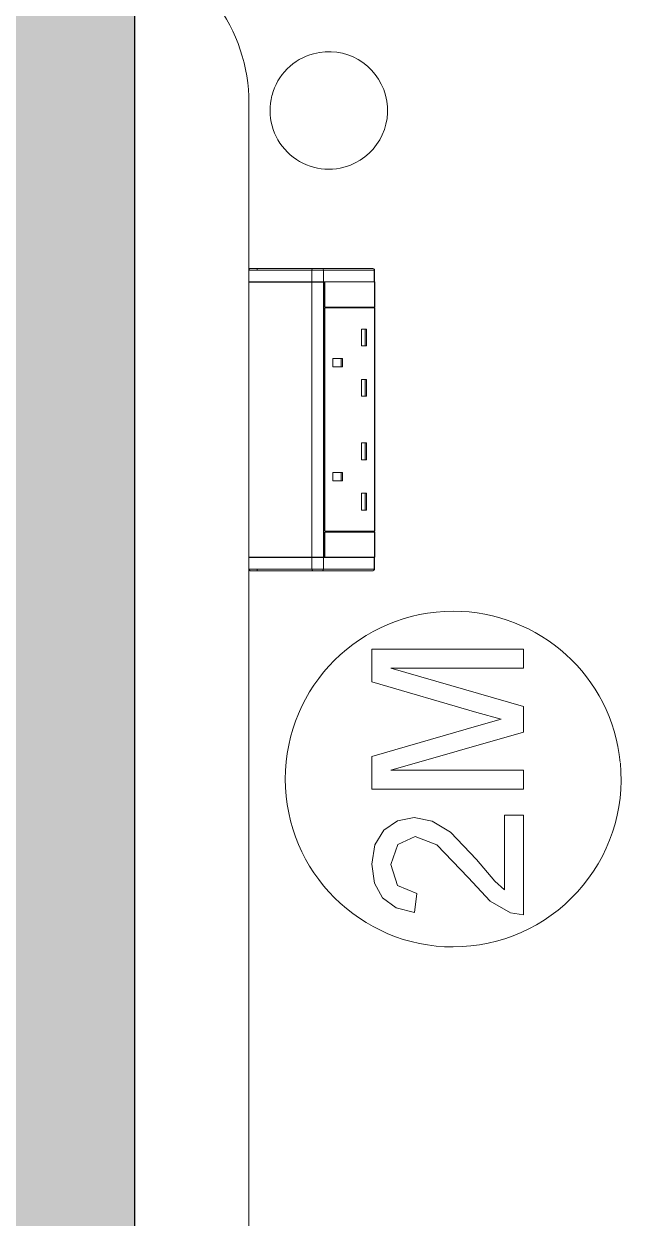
# Model space of a CAD drawing. Header units: millimetres. Extents: x 155927 to 295199, y -4084 to 97293.
# Drawn here: x 175587 to 175943, y 10073 to 10785 of the extents above; entities that cross this region are included whole.
import ezdxf

# ---------------------------------------------------------------- set-up
doc = ezdxf.new("R2010")
doc.units = ezdxf.units.MM
doc.header["$MEASUREMENT"] = 0
for name, color, linetype, lineweight in [('A-WALL-PATT', 7, 'CONTINUOUS', 9), ('I-FURN', 8, 'CONTINUOUS', 9), ('I-WALL', 7, 'CONTINUOUS', 9)]:
    doc.layers.add(name, color=color, linetype=linetype, lineweight=lineweight)

msp = doc.modelspace()

# ---------------------------------------------------------------- hatches: boundary and pattern name
at = {"layer": 'A-WALL-PATT'}
msp.add_hatch(color=256, dxfattribs=at).paths.add_polyline_path([(175550.83, 9369.61), (175652.83, 9369.61), (175652.83, 13505.61), (175550.83, 13505.61), (175550.83, 9692.73)], flags=0)

# ---------------------------------------------------------------- linework, layer by layer
at = {"layer": 'I-FURN'}
for p, q in [((175720.83, 10737.71), (175720.83, 10638.14)), ((175720.83, 10638.14), (175720.83, 10737.71)), ((175720.82, 10631.14), (175720.82, 10638.14)), ((175758.29, 10638.14), (175720.83, 10638.14)), ((175720.83, 10638.14), (175720.83, 10631.14)), ((175725.82, 10639.14), (175721.83, 10639.14)), ((175721.83, 10639.14), (175758.85, 10639.14)), ((175725.82, 10639.14), (175725.82, 10638.14)), ((175764.39, 10639.14), (175725.82, 10639.14)), ((175765.21, 10638.14), (175758.29, 10638.14)), ((175758.29, 10638.14), (175758.29, 10631.14)), ((175758.85, 10639.14), (175764.39, 10639.14)), ((175764.39, 10639.14), (175794.67, 10639.14)), ((175764.39, 10639.14), (175794.67, 10639.14)), ((175795.49, 10638.14), (175765.21, 10638.14)), ((175765.21, 10638.14), (175765.21, 10631.14)), ((175795.34, 10638.88), (175795.31, 10638.91)), ((175795.67, 10638.14), (175795.49, 10638.14)), ((175795.49, 10638.14), (175795.49, 10631.14)), ((175795.67, 10638.14), (175795.67, 10631.14)), ((175795.67, 10638.14), (175795.67, 10631.14)), ((175795.67, 10631.14), (175795.67, 10638.14)), ((175720.82, 10467.14), (175720.82, 10631.04)), ((175758.29, 10631.14), (175720.83, 10631.14)), ((175720.83, 10631.04), (175720.83, 10467.14)), ((175720.83, 10631.04), (175758.29, 10631.04)), ((175765.21, 10631.14), (175758.29, 10631.14)), ((175758.29, 10631.04), (175758.29, 10467.14)), ((175758.29, 10631.04), (175765.21, 10631.04)), ((175795.49, 10631.14), (175765.21, 10631.14)), ((175765.21, 10631.04), (175765.21, 10467.14)), ((175765.84, 10631.04), (175765.21, 10631.04)), ((175765.84, 10616.08), (175765.84, 10631.04)), ((175766.04, 10631.08), (175766.04, 10616.08)), ((175795.87, 10631.08), (175766.04, 10631.08)), ((175795.67, 10631.14), (175795.49, 10631.14)), ((175795.67, 10631.04), (175795.67, 10467.14)), ((175795.87, 10616.08), (175795.87, 10631.08)), ((175765.84, 10482.58), (175765.84, 10615.58)), ((175766.04, 10616.08), (175795.87, 10616.08)), ((175766.04, 10615.58), (175766.04, 10482.58)), ((175795.87, 10615.58), (175766.04, 10615.58)), ((175795.49, 10615.58), (175795.49, 10616.08)), ((175795.87, 10482.58), (175795.87, 10615.58)), ((175790.84, 10602.97), (175787.98, 10602.97)), ((175787.98, 10602.97), (175787.98, 10592.97)), ((175790.1, 10602.97), (175790.1, 10592.97)), ((175790.84, 10602.97), (175790.84, 10592.97)), ((175790.84, 10592.97), (175787.98, 10592.97)), ((175770.77, 10580.47), (175770.77, 10585.47)), ((175770.77, 10585.47), (175776.5, 10585.47)), ((175776.5, 10580.47), (175770.77, 10580.47)), ((175775.77, 10585.47), (175775.77, 10580.47)), ((175776.5, 10585.47), (175776.5, 10580.47)), ((175790.84, 10572.97), (175787.98, 10572.97)), ((175787.98, 10572.97), (175787.98, 10562.97)), ((175790.1, 10572.97), (175790.1, 10562.97)), ((175790.84, 10572.97), (175790.84, 10562.97)), ((175790.84, 10562.97), (175787.98, 10562.97)), ((175790.84, 10535.18), (175787.98, 10535.18)), ((175787.98, 10535.18), (175787.98, 10525.18)), ((175790.1, 10535.18), (175790.1, 10525.18)), ((175790.84, 10535.18), (175790.84, 10525.18)), ((175790.84, 10525.18), (175787.98, 10525.18)), ((175776.5, 10517.68), (175770.77, 10517.68)), ((175770.77, 10517.68), (175770.77, 10512.68)), ((175775.77, 10517.68), (175775.77, 10512.68)), ((175776.5, 10517.68), (175776.5, 10512.68)), ((175776.5, 10512.68), (175770.77, 10512.68)), ((175790.84, 10505.18), (175787.98, 10505.18)), ((175787.98, 10505.18), (175787.98, 10495.18)), ((175790.1, 10505.18), (175790.1, 10495.18)), ((175790.84, 10505.18), (175790.84, 10495.18)), ((175790.84, 10495.18), (175787.98, 10495.18)), ((175765.84, 10467.14), (175765.84, 10482.08)), ((175795.87, 10482.58), (175766.04, 10482.58)), ((175766.04, 10482.08), (175766.04, 10467.08)), ((175795.87, 10482.08), (175766.04, 10482.08)), ((175795.49, 10482.08), (175795.49, 10482.58)), ((175795.87, 10467.08), (175795.87, 10482.08)), ((175720.82, 10460.02), (175720.82, 10467.02)), ((175758.29, 10467.14), (175720.83, 10467.14)), ((175720.83, 10460.02), (175720.83, 10467.02)), ((175720.83, 10467.02), (175758.29, 10467.02)), ((175765.21, 10467.14), (175758.29, 10467.14)), ((175758.29, 10460.02), (175758.29, 10467.02)), ((175758.29, 10467.02), (175765.21, 10467.02)), ((175766.04, 10467.08), (175763.59, 10467.08)), ((175765.21, 10467.14), (175765.84, 10467.14)), ((175765.21, 10460.02), (175765.21, 10467.02)), ((175765.21, 10467.02), (175795.49, 10467.02)), ((175766.04, 10467.08), (175795.87, 10467.08)), ((175795.49, 10460.02), (175795.49, 10467.02)), ((175795.49, 10467.02), (175795.67, 10467.02)), ((175795.67, 10467.02), (175795.67, 10460.02)), ((175795.67, 10467.02), (175795.67, 10460.02)), ((175795.67, 10467.02), (175795.67, 10460.02)), ((175720.83, 10460.02), (175720.83, 9627.71)), ((175720.83, 9627.71), (175720.83, 10460.02)), ((175720.83, 10460.02), (175758.29, 10460.02)), ((175721.83, 10459.02), (175721.82, 10459.02)), ((175758.85, 10459.02), (175721.83, 10459.02)), ((175721.83, 10459.02), (175725.82, 10459.02)), ((175725.82, 10460.02), (175725.82, 10459.02)), ((175725.82, 10459.02), (175764.39, 10459.02)), ((175758.29, 10460.02), (175765.21, 10460.02)), ((175764.39, 10459.02), (175758.85, 10459.02)), ((175794.67, 10459.02), (175764.39, 10459.02)), ((175794.67, 10459.02), (175764.39, 10459.02)), ((175765.21, 10460.02), (175795.49, 10460.02)), ((175795.3, 10459.24), (175795.33, 10459.26)), ((175795.49, 10460.02), (175795.67, 10460.02)), ((175884.39, 10412.27), (175793.98, 10412.27)), ((175793.98, 10412.27), (175793.98, 10392.83)), ((175884.39, 10400.97), (175884.39, 10412.27)), ((175884.39, 10378.26), (175805.28, 10400.97)), ((175805.28, 10400.97), (175884.39, 10400.97)), ((175793.98, 10392.83), (175856.6, 10374.64)), ((175856.6, 10374.64), (175871.02, 10370.6)), ((175884.39, 10362.94), (175884.39, 10378.26)), ((175857.71, 10366.87), (175793.98, 10348.37)), ((175871.02, 10370.6), (175857.71, 10366.87)), ((175805.28, 10340.23), (175884.39, 10362.94)), ((175793.98, 10348.37), (175793.98, 10328.93)), ((175884.39, 10340.23), (175805.28, 10340.23)), ((175884.39, 10328.93), (175884.39, 10340.23)), ((175793.98, 10328.93), (175884.39, 10328.93)), ((175809.34, 10310.11), (175801.22, 10304.52)), ((175819.19, 10311.97), (175809.34, 10310.11)), ((175829.91, 10309.97), (175819.19, 10311.97)), ((175840.99, 10303.29), (175829.91, 10309.97)), ((175873.09, 10313.39), (175873.09, 10269)), ((175884.39, 10313.39), (175873.09, 10313.39)), ((175884.39, 10254.05), (175884.39, 10313.39)), ((175801.22, 10304.52), (175795.79, 10295.74)), ((175856.47, 10287.1), (175840.99, 10303.29)), ((175795.79, 10295.74), (175793.98, 10284.29)), ((175805.28, 10284.05), (175809.51, 10296.07)), ((175809.51, 10296.07), (175819.87, 10300.67)), ((175819.87, 10300.67), (175832.68, 10295.79)), ((175832.68, 10295.79), (175851.51, 10276.28)), ((175867.34, 10274.1), (175856.47, 10287.1)), ((175793.98, 10284.29), (175795.61, 10272.93)), ((175809.41, 10271.53), (175805.28, 10284.05)), ((175795.61, 10272.93), (175800.49, 10264.13)), ((175851.51, 10276.28), (175864.61, 10262.13)), ((175873.09, 10269), (175867.34, 10274.1)), ((175820.82, 10266.77), (175809.41, 10271.53)), ((175819.41, 10255.47), (175820.82, 10266.77)), ((175800.49, 10264.13), (175808.48, 10258.21)), ((175864.61, 10262.13), (175876.6, 10255.27)), ((175808.48, 10258.21), (175819.41, 10255.47)), ((175876.6, 10255.27), (175884.39, 10254.05))]:
    msp.add_line(p, q, dxfattribs=at)
at = {"layer": 'I-FURN', "flags": 128}
for points in [[(175721.82, 10639.14), (175721.78, 10639.14), (175721.74, 10639.13), (175721.7, 10639.13), (175721.66, 10639.12), (175721.62, 10639.12), (175721.58, 10639.11), (175721.55, 10639.1), (175721.51, 10639.09), (175721.47, 10639.07), (175721.43, 10639.06), (175721.4, 10639.04), (175721.36, 10639.02), (175721.33, 10639.01), (175721.29, 10638.98), (175721.26, 10638.96), (175721.23, 10638.94), (175721.19, 10638.91), (175721.16, 10638.89), (175721.13, 10638.86), (175721.11, 10638.83), (175721.08, 10638.8), (175721.05, 10638.77), (175721.03, 10638.74), (175721, 10638.71), (175720.98, 10638.68), (175720.96, 10638.64), (175720.94, 10638.61), (175720.92, 10638.57), (175720.91, 10638.54), (175720.89, 10638.5), (175720.88, 10638.46), (175720.86, 10638.42), (175720.85, 10638.39), (175720.84, 10638.35), (175720.84, 10638.31), (175720.83, 10638.27), (175720.83, 10638.23), (175720.82, 10638.19), (175720.82, 10638.15), (175720.82, 10638.14)], [(175725.82, 10639.14), (175725.66, 10639.14), (175725.5, 10639.14), (175725.34, 10639.14), (175725.19, 10639.14), (175725.03, 10639.14), (175724.87, 10639.14), (175724.72, 10639.14), (175724.56, 10639.14), (175724.41, 10639.14), (175724.26, 10639.14), (175724.12, 10639.14), (175723.98, 10639.14), (175723.83, 10639.14), (175723.7, 10639.14), (175723.56, 10639.14), (175723.43, 10639.14), (175723.31, 10639.14), (175723.18, 10639.14), (175723.07, 10639.14), (175722.95, 10639.14), (175722.84, 10639.14), (175722.74, 10639.14), (175722.64, 10639.14), (175722.55, 10639.14), (175722.46, 10639.14), (175722.37, 10639.14), (175722.29, 10639.14), (175722.22, 10639.14), (175722.16, 10639.14), (175722.09, 10639.14), (175722.04, 10639.14), (175721.99, 10639.14), (175721.95, 10639.14), (175721.91, 10639.14), (175721.88, 10639.14), (175721.86, 10639.14), (175721.84, 10639.14), (175721.83, 10639.14), (175721.82, 10639.14)], [(175721.82, 10639.14), (175721.83, 10639.14), (175721.83, 10639.14)], [(175721.83, 10639.14), (175722.11, 10639.14), (175722.52, 10639.14), (175723.07, 10639.14), (175723.75, 10639.14), (175724.57, 10639.14), (175725.52, 10639.14), (175726.6, 10639.14), (175727.81, 10639.14), (175729.14, 10639.14), (175730.6, 10639.14), (175732.19, 10639.14), (175733.89, 10639.14), (175735.71, 10639.14), (175737.64, 10639.14), (175739.68, 10639.14), (175741.84, 10639.14), (175744.09, 10639.14), (175746.45, 10639.14), (175748.9, 10639.14), (175751.45, 10639.14), (175754.09, 10639.14), (175756.81, 10639.14), (175758.85, 10639.14)], [(175758.85, 10639.14), (175758.99, 10639.14), (175759.13, 10639.14), (175759.27, 10639.14), (175759.41, 10639.14), (175759.56, 10639.14), (175759.7, 10639.14), (175759.85, 10639.14), (175760.01, 10639.14), (175760.16, 10639.14), (175760.32, 10639.14), (175760.48, 10639.14), (175760.63, 10639.14), (175760.79, 10639.14), (175760.95, 10639.14), (175761.11, 10639.14), (175761.27, 10639.14), (175761.43, 10639.14), (175761.59, 10639.14), (175761.75, 10639.14), (175761.91, 10639.14), (175762.06, 10639.14), (175762.22, 10639.14), (175762.37, 10639.14), (175762.52, 10639.14), (175762.67, 10639.14), (175762.82, 10639.14), (175762.96, 10639.14), (175763.1, 10639.14), (175763.24, 10639.14), (175763.37, 10639.14), (175763.5, 10639.14), (175763.63, 10639.14), (175763.75, 10639.14), (175763.87, 10639.14), (175763.98, 10639.14), (175764.09, 10639.14), (175764.2, 10639.14), (175764.3, 10639.14), (175764.39, 10639.14)], [(175795.67, 10638.14), (175795.67, 10638.18), (175795.67, 10638.22), (175795.66, 10638.26), (175795.66, 10638.3), (175795.65, 10638.34), (175795.64, 10638.38), (175795.63, 10638.41), (175795.62, 10638.45), (175795.6, 10638.49), (175795.59, 10638.53), (175795.57, 10638.56), (175795.56, 10638.6), (175795.54, 10638.63)], [(175720.82, 10460.02), (175720.82, 10459.98), (175720.83, 10459.94), (175720.83, 10459.9), (175720.84, 10459.86), (175720.84, 10459.82), (175720.85, 10459.78), (175720.86, 10459.74), (175720.87, 10459.7), (175720.89, 10459.66), (175720.9, 10459.63), (175720.92, 10459.59), (175720.94, 10459.55), (175720.95, 10459.52), (175720.98, 10459.48), (175721, 10459.45), (175721.02, 10459.42), (175721.04, 10459.39), (175721.07, 10459.36), (175721.1, 10459.33), (175721.13, 10459.3), (175721.15, 10459.27), (175721.19, 10459.24), (175721.22, 10459.22), (175721.25, 10459.2), (175721.28, 10459.17), (175721.32, 10459.15), (175721.35, 10459.13), (175721.39, 10459.12), (175721.42, 10459.1), (175721.46, 10459.08), (175721.5, 10459.07), (175721.54, 10459.06), (175721.57, 10459.05), (175721.61, 10459.04), (175721.65, 10459.03), (175721.69, 10459.02), (175721.73, 10459.02), (175721.77, 10459.02), (175721.81, 10459.02), (175721.82, 10459.02)], [(175721.82, 10459.02), (175721.83, 10459.02), (175721.84, 10459.02), (175721.85, 10459.02), (175721.87, 10459.02), (175721.9, 10459.02), (175721.94, 10459.02), (175721.98, 10459.02), (175722.03, 10459.02), (175722.08, 10459.02), (175722.14, 10459.02), (175722.2, 10459.02), (175722.27, 10459.02), (175722.35, 10459.02), (175722.43, 10459.02), (175722.52, 10459.02), (175722.61, 10459.02), (175722.71, 10459.02), (175722.82, 10459.02), (175722.92, 10459.02), (175723.04, 10459.02), (175723.15, 10459.02), (175723.27, 10459.02), (175723.4, 10459.02), (175723.53, 10459.02), (175723.66, 10459.02), (175723.8, 10459.02), (175723.94, 10459.02), (175724.08, 10459.02), (175724.23, 10459.02), (175724.37, 10459.02), (175724.52, 10459.02), (175724.68, 10459.02), (175724.83, 10459.02), (175724.99, 10459.02), (175725.14, 10459.02), (175725.3, 10459.02), (175725.46, 10459.02), (175725.62, 10459.02), (175725.78, 10459.02), (175725.82, 10459.02)], [(175758.85, 10459.02), (175756.07, 10459.02), (175753.37, 10459.02), (175750.76, 10459.02), (175748.24, 10459.02), (175745.81, 10459.02), (175743.48, 10459.02), (175741.25, 10459.02), (175739.13, 10459.02), (175737.11, 10459.02), (175735.21, 10459.02), (175733.42, 10459.02), (175731.75, 10459.02), (175730.2, 10459.02), (175728.77, 10459.02), (175727.47, 10459.02), (175726.3, 10459.02), (175725.25, 10459.02), (175724.34, 10459.02), (175723.56, 10459.02), (175722.91, 10459.02), (175722.4, 10459.02), (175722.02, 10459.02), (175721.83, 10459.02)], [(175764.39, 10459.02), (175764.3, 10459.02), (175764.2, 10459.02), (175764.09, 10459.02), (175763.98, 10459.02), (175763.87, 10459.02), (175763.75, 10459.02), (175763.63, 10459.02), (175763.5, 10459.02), (175763.37, 10459.02), (175763.24, 10459.02), (175763.1, 10459.02), (175762.96, 10459.02), (175762.82, 10459.02), (175762.67, 10459.02), (175762.52, 10459.02), (175762.37, 10459.02), (175762.22, 10459.02), (175762.06, 10459.02), (175761.91, 10459.02), (175761.75, 10459.02), (175761.59, 10459.02), (175761.43, 10459.02), (175761.27, 10459.02), (175761.11, 10459.02), (175760.95, 10459.02), (175760.79, 10459.02), (175760.63, 10459.02), (175760.48, 10459.02), (175760.32, 10459.02), (175760.16, 10459.02), (175760.01, 10459.02), (175759.85, 10459.02), (175759.7, 10459.02), (175759.56, 10459.02), (175759.41, 10459.02), (175759.27, 10459.02), (175759.13, 10459.02), (175758.99, 10459.02), (175758.85, 10459.02)], [(175795.53, 10459.51), (175795.55, 10459.54), (175795.57, 10459.58), (175795.59, 10459.62), (175795.6, 10459.65), (175795.61, 10459.69), (175795.63, 10459.73), (175795.64, 10459.77), (175795.65, 10459.81), (175795.65, 10459.85), (175795.66, 10459.89), (175795.66, 10459.92), (175795.67, 10459.96), (175795.67, 10460), (175795.67, 10460.02)]]:
    msp.add_lwpolyline(points, dxfattribs=at)
at = {"layer": 'I-FURN'}
for centre, radius, start, end in [((175620.83, 10737.71), 100, 0, 36.8699), ((175620.83, 10737.71), 100, 0, 36.8699), ((175768.41, 10733.26), 35, 105, 165), ((175768.41, 10733.26), 35, 285, 105), ((175768.41, 10733.26), 35, 165.29956, 285), ((175842.52, 10334.99), 100, 90, 270), ((175842.52, 10334.99), 100, 5.6547, 90), ((175842.52, 10334.99), 100, 270, 5.44461)]:
    msp.add_arc(centre, radius, start, end, dxfattribs=at)
at = {"layer": 'I-FURN', "extrusion": (0, 0, -1)}
for centre, major_axis, ratio, start_param, end_param in [((175721.83, 10638.14), (0, -1), 0.998113, 1.570796, 3.141593), ((175758.85, 10638.14), (0, -1), 0.56467, 1.570796, 3.141593), ((175764.39, 10638.14), (0, -1), 0.819152, 3.141593, 4.712389), ((175794.67, 10638.14), (0, 1), 0.819152, 0, 1.570796), ((175721.83, 10460.02), (0, -1), 0.998113, 0, 1.570796), ((175758.85, 10460.02), (0, -1), 0.56467, 0, 1.570796), ((175764.39, 10460.02), (0, -1), 0.819152, 4.712389, 6.283185), ((175794.67, 10460.02), (0, -1), 0.819152, 4.712389, 6.283185)]:
    msp.add_ellipse(centre, major_axis=major_axis, ratio=ratio, start_param=start_param, end_param=end_param, dxfattribs=at)
at = {"layer": 'I-WALL', "lineweight": 30}
msp.add_line((175652.83, 9369.61), (175652.83, 13505.61), dxfattribs=at)

doc.saveas('drawing.dxf')
